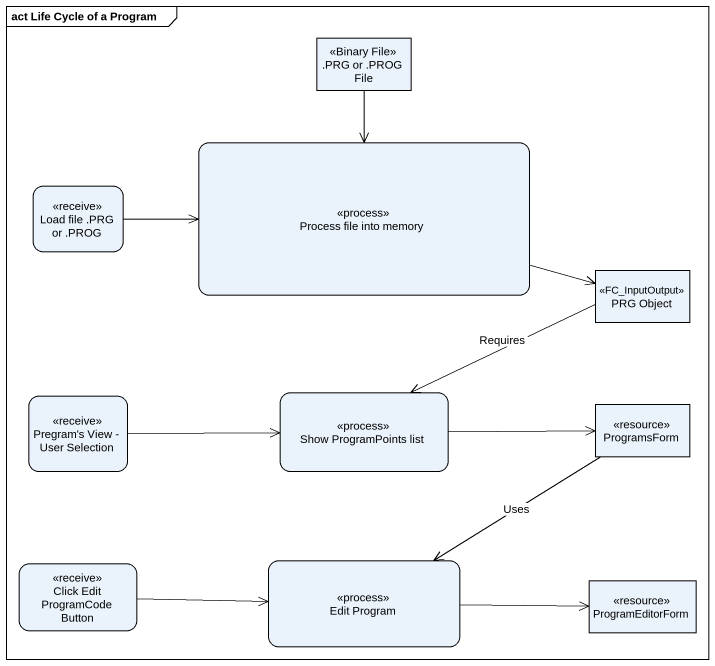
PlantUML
@startuml
mainframe act Life Cycle of a Program
hide empty description
state ".PRG or .PROG File" as PRG_or_PROG_File <<Binary File>>
state "Process file into memory" as Process_file_into_memory <<process>>
state "Load file .PRG or .PROG" as Load_file_PRG_or_PROG <<receive>>
state "PRG Object" as PRG_Object <<FC_InputOutput>>
state "Pregram's View - User Selection" as Pregram_s_View_User <<receive>>
state "Show ProgramPoints list" as Show_ProgramPoints_list <<process>>
state ProgramsForm <<resource>>
state "Click Edit ProgramCode Button" as Click_Edit_ProgramCode <<receive>>
state "Edit Program" as Edit_Program <<process>>
state ProgramEditorForm <<resource>>
PRG_or_PROG_File --> Process_file_into_memory
Process_file_into_memory -right-> PRG_Object
Load_file_PRG_or_PROG -right-> Process_file_into_memory
PRG_Object -left-> Show_ProgramPoints_list : Requires
Pregram_s_View_User -right-> Show_ProgramPoints_list
Show_ProgramPoints_list -right-> ProgramsForm
ProgramsForm --> Edit_Program : Uses
Click_Edit_ProgramCode -right-> Edit_Program
Edit_Program -right-> ProgramEditorForm
@enduml
